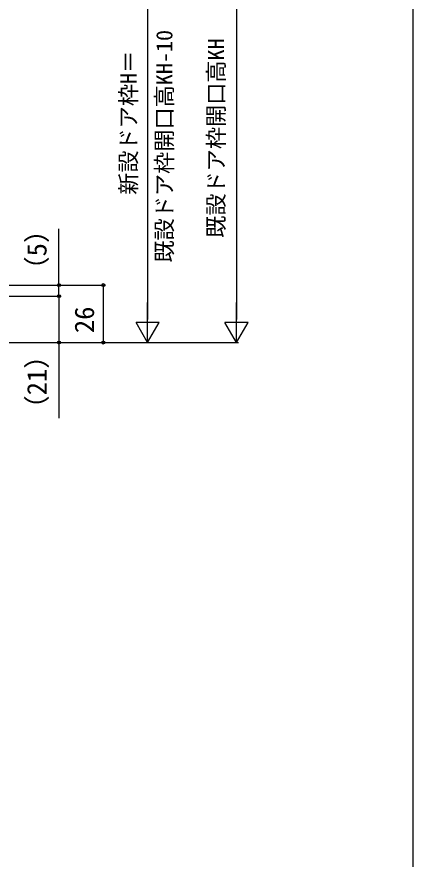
# Model space of a CAD drawing. Units: millimetres, scale not verified. Extents: x -525 to 525, y -783 to 779.
# Drawn here: x 346.3 to 525, y 104.3 to 484.3 of the extents above; entities that cross this region are included whole.
import ezdxf
from ezdxf.enums import TextEntityAlignment as Align

# ---------------------------------------------------------------- set-up
doc = ezdxf.new("R2010")
doc.units = ezdxf.units.MM
doc.header["$LTSCALE"] = 4
doc.layers.add('0-6_YKK_D', color=6, linetype='Continuous')
doc.layers.add('0-7_YKK_ZWAK', color=7, linetype='Continuous')
doc.styles.add('ＭＳ ゴシック', font='')
doc.styles.get('ＭＳ ゴシック').set_extended_font_data('MS Gothic')

msp = doc.modelspace()

# ---------------------------------------------------------------- linework, layer by layer
at = {"layer": '0-6_YKK_D'}
for p, q in [((405.301, 549.844), (405.301, 347.805)), ((445.301, 549.844), (445.301, 347.805)), ((281.294, 363.305), (386.301, 363.305)), ((281.294, 363.305), (366.301, 363.305)), ((385.301, 363.305), (385.301, 337.305)), ((310.594, 358.305), (366.301, 358.305)), ((310.594, 358.305), (366.301, 358.305)), ((405.301, 337.305), (405.301, 355.491)), ((445.301, 337.305), (445.301, 355.491)), ((405.301, 337.305), (400.051, 346.398)), ((410.551, 346.398), (400.051, 346.398)), ((405.301, 337.305), (410.551, 346.398)), ((445.301, 337.305), (440.051, 346.398)), ((450.551, 346.398), (440.051, 346.398)), ((445.301, 337.305), (450.551, 346.398)), ((281.294, 337.305), (446.301, 337.305)), ((281.294, 337.305), (386.301, 337.305)), ((281.294, 337.305), (406.301, 337.305)), ((281.294, 337.305), (366.301, 337.305))]:
    msp.add_line(p, q, dxfattribs=at)
for points in [[(365.301, 358.305), (365.301, 363.305), (365.301, 388.696)], [(365.301, 358.305), (365.301, 337.305), (365.301, 303.187)]]:
    msp.add_lwpolyline(points, dxfattribs=at)
for centre in [(365.301, 363.305), (385.301, 363.305), (365.301, 358.305), (365.301, 358.305), (365.301, 337.305), (385.301, 337.305)]:
    msp.add_circle(centre, 0.637, dxfattribs=at)
at = {"layer": '0-7_YKK_ZWAK'}
msp.add_lwpolyline([(-525, -782.7), (525, -782.7), (525, 747.3)], dxfattribs=at)

# ---------------------------------------------------------------- texts
at = {"layer": '0-6_YKK_D', "style": 'ＭＳ ゴシック'}
for s, height, p in [('既設ドア枠開口高KH-10', 7.331, (418.676, 373.427)), ('既設ドア枠開口高KH', 7.331, (441.995, 384.592)), ('新設ドア枠H＝', 7.331, (402.495, 403.995)), ('（5）', 8.798, (362.37, 364.218)), ('26', 8.798, (383.801, 341.612)), ('（21）', 8.798, (362.37, 301.55))]:
    msp.add_text(s, height=height, rotation=90, dxfattribs=at).set_placement(p, align=Align.BOTTOM_LEFT)

doc.saveas('drawing.dxf')
